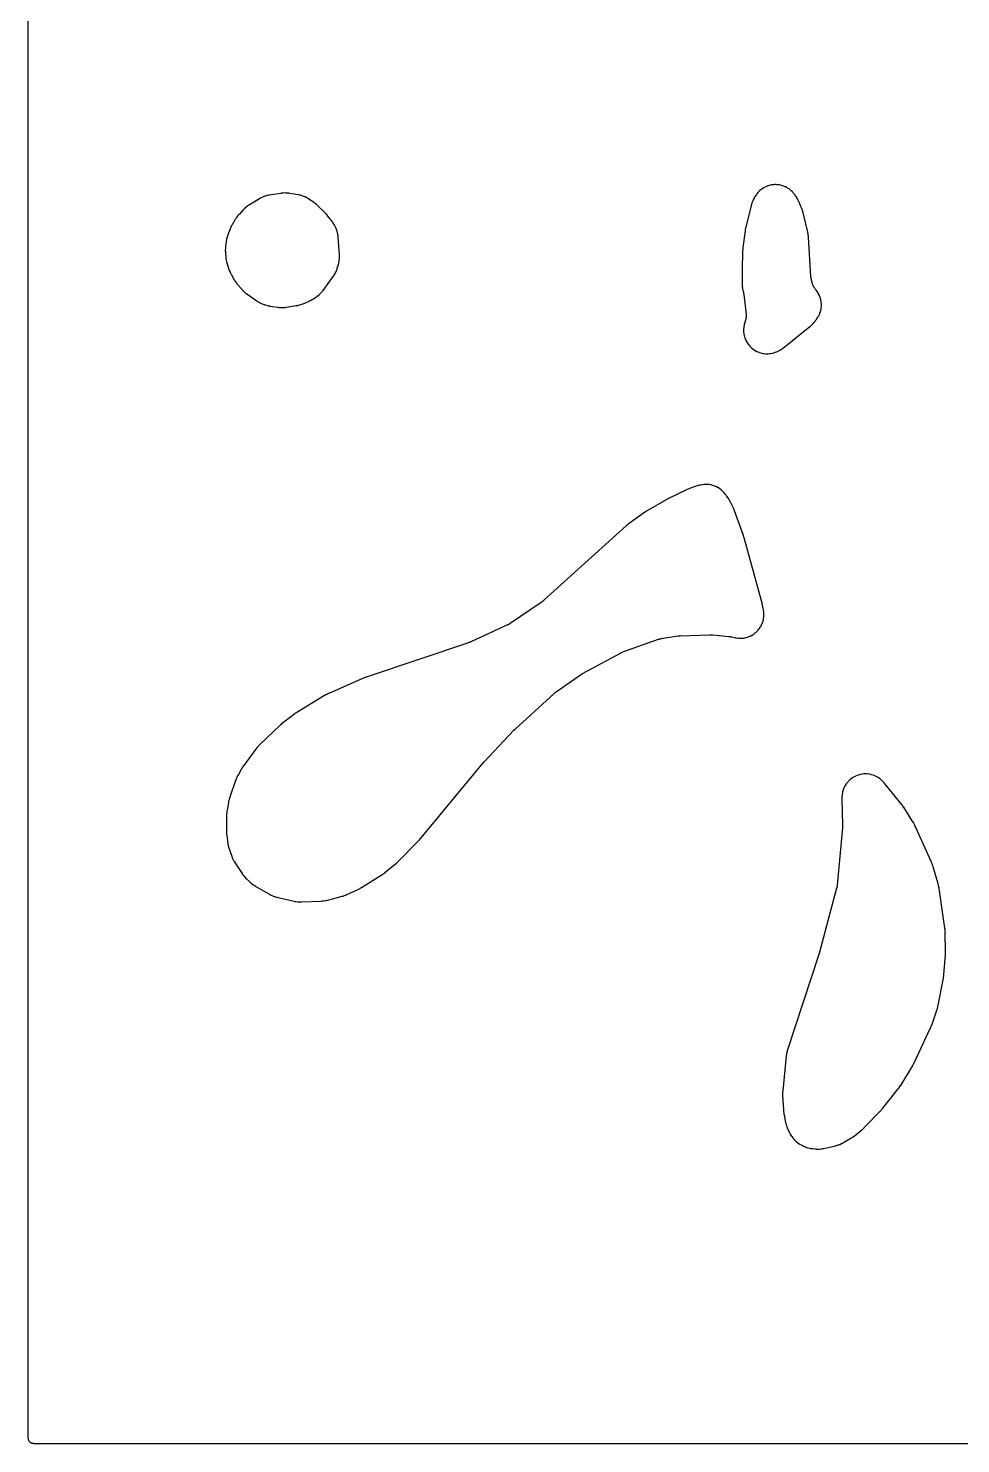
# Model space of a CAD drawing. Header units: millimetres. Extents: x 0 to 300, y 0 to 300.
# Drawn here: x -0.1 to 98.8, y -0.1 to 150 of the extents above; entities that cross this region are included whole.
import ezdxf

# ---------------------------------------------------------------- set-up
doc = ezdxf.new("R2010")
doc.units = ezdxf.units.MM
doc.layers.add('CUT', color=7, linetype='CONTINUOUS')

msp = doc.modelspace()

# ---------------------------------------------------------------- linework, layer by layer
at = {"layer": 'CUT'}
msp.add_lwpolyline([(298.5266, -0.0625), (1.4375, -0.0625), (0.5522, -0.0625), (0.4788, -0.0589), (0.4206, -0.0503), (0.3635, -0.036), (0.3082, -0.0162), (0.255, 0.009), (0.2046, 0.0392), (0.1573, 0.0743), (0.1137, 0.1137), (0.0743, 0.1573), (0.0392, 0.2046), (0.009, 0.255), (-0.0162, 0.3082), (-0.036, 0.3635), (-0.0503, 0.4206), (-0.0589, 0.4788), (-0.0625, 0.5522), (-0.0625, 1.4375), (-0.0625, 298.5625)], dxfattribs=at)
for points in [[(20.8296, 126.4646), (20.8297, 126.4317), (20.8318, 126.3675), (20.8325, 126.3511), (20.8389, 126.2444), (20.8401, 126.228), (20.8861, 125.6991), (20.8877, 125.6827), (20.8999, 125.5764), (20.902, 125.5601), (20.9111, 125.4966), (20.9166, 125.4641), (20.9583, 125.2545), (20.9656, 125.2224), (20.9816, 125.1603), (20.9859, 125.1444), (21.0153, 125.0416), (21.0201, 125.0258), (21.1741, 124.5386), (21.179, 124.5238), (21.2121, 124.4279), (21.2174, 124.4132), (21.2387, 124.3561), (21.2504, 124.3271), (21.3313, 124.1411), (21.3445, 124.1128), (21.3717, 124.0583), (21.3789, 124.0444), (21.4265, 123.9548), (21.434, 123.9411), (21.7689, 123.3484), (21.7765, 123.3354), (21.8269, 123.2512), (21.8348, 123.2383), (21.8664, 123.1885), (21.8832, 123.1635), (21.9963, 123.0033), (22.0144, 122.979), (22.0508, 122.9327), (22.0602, 122.9209), (22.1227, 122.8453), (22.1325, 122.8337), (22.5737, 122.3263), (22.5855, 122.3132), (22.6629, 122.2292), (22.675, 122.2165), (22.7229, 122.1675), (22.7482, 122.1431), (22.9171, 121.9895), (22.9438, 121.9666), (22.9971, 121.9236), (23.011, 121.9127), (23.1019, 121.8436), (23.1161, 121.8332), (24.0504, 121.1651), (24.0646, 121.1552), (24.1578, 121.0926), (24.1723, 121.0832), (24.2292, 121.0472), (24.259, 121.0296), (24.4553, 120.9209), (24.4859, 120.9051), (24.5467, 120.8759), (24.5623, 120.8686), (24.6649, 120.823), (24.6808, 120.8162), (24.8262, 120.7563), (24.8428, 120.7498), (24.9512, 120.7089), (24.968, 120.7028), (25.0337, 120.6802), (25.0678, 120.6697), (25.2909, 120.6075), (25.3256, 120.599), (25.3935, 120.5844), (25.411, 120.5809), (25.525, 120.5599), (25.5426, 120.5569), (26.3809, 120.428), (26.3962, 120.4258), (26.4959, 120.4131), (26.5113, 120.4114), (26.5714, 120.4053), (26.6022, 120.4029), (26.8002, 120.3931), (26.8621, 120.3933), (27.06, 120.4039), (27.0909, 120.4064), (27.1509, 120.4127), (27.1663, 120.4145), (27.266, 120.4277), (27.2813, 120.4299), (28.3563, 120.5999), (28.3738, 120.6029), (28.4874, 120.6244), (28.5049, 120.6279), (28.5726, 120.6428), (28.6072, 120.6515), (28.8296, 120.7143), (28.8635, 120.725), (28.929, 120.7478), (28.9458, 120.7539), (29.0538, 120.7951), (29.0703, 120.8017), (29.6657, 121.0493), (29.6799, 121.0554), (29.7717, 121.0964), (29.7857, 121.1029), (29.8402, 121.1289), (29.8677, 121.1429), (30.0442, 121.2387), (30.071, 121.2542), (30.1225, 121.2857), (30.1356, 121.2939), (30.2199, 121.3485), (30.2328, 121.3571), (30.4927, 121.535), (30.5065, 121.5447), (30.5949, 121.6089), (30.6084, 121.619), (30.6604, 121.6591), (30.6865, 121.6804), (30.8497, 121.8213), (30.8981, 121.8681), (31.0444, 122.0265), (31.0666, 122.0518), (31.1084, 122.1024), (31.1189, 122.1156), (31.1861, 122.2019), (31.1963, 122.2153), (32.2772, 123.6857), (32.2848, 123.6963), (32.3333, 123.7654), (32.3407, 123.7761), (32.3689, 123.8183), (32.3829, 123.8402), (32.4697, 123.9825), (32.4947, 124.028), (32.5678, 124.1753), (32.5889, 124.2228), (32.6497, 124.3779), (32.6587, 124.4023), (32.6752, 124.4503), (32.6793, 124.4627), (32.705, 124.5431), (32.7088, 124.5556), (32.8302, 124.9665), (32.8339, 124.9796), (32.857, 125.0648), (32.8604, 125.078), (32.8731, 125.1295), (32.879, 125.156), (32.9131, 125.3268), (32.9212, 125.3805), (32.9394, 125.5513), (32.9427, 125.6055), (32.9455, 125.7796), (32.9453, 125.8068), (32.9437, 125.8598), (32.9431, 125.8734), (32.9385, 125.9616), (32.9376, 125.9751), (32.7952, 127.8705), (32.7941, 127.884), (32.7855, 127.9714), (32.7841, 127.9848), (32.7777, 128.0372), (32.7739, 128.0639), (32.7454, 128.2347), (32.7342, 128.2875), (32.6911, 128.4528), (32.6751, 128.5044), (32.6165, 128.6674), (32.6068, 128.6926), (32.5868, 128.7414), (32.5815, 128.7538), (32.5463, 128.8342), (32.5407, 128.8465), (32.4679, 129.0032), (32.4602, 129.019), (32.4092, 129.1209), (32.4011, 129.1364), (32.3687, 129.1966), (32.3512, 129.227), (32.2318, 129.4209), (32.2125, 129.4502), (32.1733, 129.5062), (32.1631, 129.5205), (32.095, 129.6119), (32.0844, 129.6258), (31.6825, 130.1341), (31.6701, 130.1492), (31.5881, 130.2463), (31.5752, 130.261), (31.4684, 130.3793), (31.4551, 130.3936), (31.3669, 130.4851), (31.3531, 130.499), (30.652, 131.1808), (30.6422, 131.1901), (30.5781, 131.2497), (30.5681, 131.2588), (30.5288, 131.2938), (30.5082, 131.3112), (30.3723, 131.4215), (30.3509, 131.438), (30.3086, 131.4693), (30.2977, 131.4772), (30.2261, 131.5277), (30.215, 131.5353), (29.6665, 131.904), (29.6533, 131.9126), (29.5669, 131.9675), (29.5534, 131.9757), (29.5006, 132.0073), (29.4732, 132.0228), (29.2947, 132.1172), (29.2375, 132.1438), (29.0526, 132.2179), (28.993, 132.2383), (28.7987, 132.2934), (28.7681, 132.3012), (28.7081, 132.3149), (28.6927, 132.3182), (28.5923, 132.3383), (28.5768, 132.3412), (27.6865, 132.4953), (27.6702, 132.4979), (27.5639, 132.5133), (27.5475, 132.5155), (27.4835, 132.5229), (27.4506, 132.5259), (27.2394, 132.5388), (27.1734, 132.5392), (26.962, 132.5289), (26.9291, 132.5264), (26.865, 132.5197), (26.8486, 132.5178), (26.7421, 132.5037), (26.7258, 132.5013), (25.458, 132.298), (25.4439, 132.2956), (25.3524, 132.2787), (25.3384, 132.2759), (25.2837, 132.2645), (25.2558, 132.2579), (25.0783, 132.2118), (25.0237, 132.1947), (24.8537, 132.1327), (24.8009, 132.1106), (24.6354, 132.0316), (24.6099, 132.0187), (24.5606, 131.9922), (24.5481, 131.9853), (24.4672, 131.9394), (24.4549, 131.9321), (23.3998, 131.2988), (23.3877, 131.2914), (23.3098, 131.2421), (23.298, 131.2344), (23.2519, 131.2037), (23.2287, 131.1874), (23.0824, 131.0796), (23.0384, 131.0438), (22.9029, 130.9227), (22.8822, 130.9033), (22.8427, 130.8645), (22.8327, 130.8544), (22.7686, 130.7883), (22.7588, 130.778), (22.2835, 130.2643), (22.273, 130.2526), (22.2057, 130.1759), (22.1955, 130.164), (22.1562, 130.1169), (22.1368, 130.0923), (22.0147, 129.9289), (21.9966, 129.9033), (21.9625, 129.8524), (21.9539, 129.8392), (21.8994, 129.7529), (21.8912, 129.7396), (21.5391, 129.1485), (21.5322, 129.1367), (21.4886, 129.0596), (21.4821, 129.0476), (21.4569, 129.0007), (21.4446, 128.9764), (21.3681, 128.8167), (21.3569, 128.7918), (21.3362, 128.7428), (21.331, 128.7302), (21.2983, 128.6479), (21.2934, 128.6352), (21.0909, 128.0901), (21.0853, 128.0743), (21.0504, 127.9714), (21.0452, 127.9555), (21.0259, 127.8932), (21.017, 127.861), (20.9645, 127.6503), (20.9573, 127.6176), (20.9451, 127.5535), (20.9422, 127.5371), (20.9248, 127.4298), (20.9224, 127.4132), (20.8558, 126.9142), (20.8539, 126.8979), (20.8426, 126.7915), (20.8411, 126.7752), (20.8361, 126.7111), (20.8345, 126.6783)], [(75.688, 122.3214), (75.7004, 122.2622), (75.7538, 122.0595), (75.7653, 122.011), (75.7655, 122.011), (75.7694, 121.9944), (75.7703, 121.9912), (75.7886, 121.9054), (75.8015, 121.826), (75.8075, 121.7826), (76.0488, 119.6525), (76.0525, 119.611), (76.0565, 119.552), (76.0576, 119.5347), (76.0577, 119.5299), (76.0578, 119.5237), (76.0582, 119.5055), (76.0587, 119.4798), (76.0593, 119.4512), (76.059, 119.4397), (76.0589, 119.4371), (76.0587, 119.4308), (76.0582, 119.4108), (76.0578, 119.3957), (76.0536, 119.3374), (76.0517, 119.3125), (76.0465, 119.2683), (76.0451, 119.2573), (76.0425, 119.2412), (76.0407, 119.2307), (76.0398, 119.2254), (76.0344, 119.1928), (76.0314, 119.175), (76.0201, 119.1224), (76.0197, 119.1207), (75.9984, 119.04), (75.9755, 118.967), (75.962, 118.9275), (75.9382, 118.8626), (75.9334, 118.8489), (75.9152, 118.7952), (75.9065, 118.7675), (75.8554, 118.5886), (75.8422, 118.5321), (75.809, 118.3516), (75.8013, 118.294), (75.7857, 118.1112), (75.7836, 118.0532), (75.7858, 117.8697), (75.7893, 117.8117), (75.8092, 117.6293), (75.8182, 117.572), (75.8557, 117.3923), (75.8703, 117.3361), (75.9249, 117.1609), (75.9448, 117.1064), (76.0161, 116.9373), (76.0412, 116.885), (76.1285, 116.7235), (76.1586, 116.6739), (76.2611, 116.5216), (76.2958, 116.4751), (76.4125, 116.3335), (76.4515, 116.2905), (76.5814, 116.1609), (76.6244, 116.1219), (76.7662, 116.0054), (76.8128, 115.9707), (76.9651, 115.8685), (77.0148, 115.8385), (77.1764, 115.7514), (77.2288, 115.7264), (77.398, 115.6553), (77.4525, 115.6355), (77.6278, 115.5811), (77.684, 115.5666), (77.8637, 115.5294), (77.9211, 115.5204), (78.1035, 115.5008), (78.1615, 115.4974), (78.345, 115.4955), (78.403, 115.4977), (78.5858, 115.5135), (78.6433, 115.5213), (78.8238, 115.5547), (78.8803, 115.568), (79.0591, 115.6194), (79.0868, 115.6281), (79.1405, 115.6464), (79.1541, 115.6513), (79.2427, 115.6838), (79.2563, 115.689), (79.2945, 115.7042), (79.3086, 115.7099), (79.3996, 115.7486), (79.4135, 115.7547), (79.4675, 115.7793), (79.4949, 115.7927), (79.6679, 115.8823), (79.7204, 115.913), (79.8835, 116.0197), (79.9085, 116.037), (79.9565, 116.072), (79.9686, 116.0811), (80.047, 116.1414), (80.0589, 116.1508), (82.8264, 118.3928), (82.837, 118.4015), (82.9048, 118.4591), (82.9151, 118.468), (82.9551, 118.5036), (82.9751, 118.5222), (83.1025, 118.6462), (83.1217, 118.6658), (83.1582, 118.7048), (83.1675, 118.7149), (83.2268, 118.7811), (83.2358, 118.7914), (83.4087, 118.9936), (83.418, 119.0047), (83.4776, 119.078), (83.4867, 119.0894), (83.5215, 119.1343), (83.5387, 119.1577), (83.6455, 119.3104), (83.6765, 119.3596), (83.7668, 119.5197), (83.7929, 119.5717), (83.8673, 119.7398), (83.8882, 119.7941), (83.946, 119.9686), (83.9616, 120.0246), (84.0022, 120.2039), (84.0122, 120.2611), (84.0353, 120.4435), (84.0398, 120.5015), (84.0451, 120.6852), (84.044, 120.7434), (84.0315, 120.9267), (84.0247, 120.9845), (83.9945, 121.1658), (83.9822, 121.2226), (83.9346, 121.4002), (83.9168, 121.4556), (83.8522, 121.6277), (83.8292, 121.6811), (83.7483, 121.8461), (83.7202, 121.897), (83.6236, 122.0534), (83.5907, 122.1014), (83.478, 122.2498), (83.4598, 122.2725), (83.4111, 122.3306), (83.3823, 122.3667), (83.3313, 122.4342), (83.2795, 122.5107), (83.2477, 122.5633), (83.204, 122.6447), (83.1777, 122.7003), (83.1426, 122.7857), (83.1162, 122.8606), (83.0991, 122.9145), (83.098, 122.9184), (83.0949, 122.9293), (82.993, 123.3075), (82.9901, 123.3185), (82.9854, 123.3367), (82.9753, 123.3808), (82.9601, 123.456), (82.9539, 123.4894), (82.9533, 123.4929), (82.9485, 123.5265), (82.9389, 123.6026), (82.9344, 123.6477), (82.933, 123.6664), (82.9322, 123.6777), (82.6725, 127.8619), (82.6715, 127.8744), (82.6648, 127.9559), (82.6636, 127.9684), (82.6585, 128.0173), (82.6554, 128.0422), (82.6316, 128.2039), (82.6274, 128.2287), (82.6183, 128.277), (82.6158, 128.2893), (82.5988, 128.3693), (82.5961, 128.3816), (82.1448, 130.3116), (82.1419, 130.3236), (82.1221, 130.4011), (82.1189, 130.413), (82.106, 130.4594), (82.099, 130.483), (82.0499, 130.6353), (82.0418, 130.6586), (82.0252, 130.7037), (82.0208, 130.7152), (81.9917, 130.7897), (81.987, 130.8012), (81.6369, 131.6437), (81.6307, 131.658), (81.5894, 131.7506), (81.5828, 131.7648), (81.5565, 131.8198), (81.5424, 131.8476), (81.4455, 132.0257), (81.4299, 132.0527), (81.3981, 132.1047), (81.3897, 132.1179), (81.3345, 132.2029), (81.3258, 132.2159), (81.272, 132.2942), (81.2636, 132.3062), (81.2079, 132.3832), (81.1991, 132.3949), (81.1645, 132.4404), (81.1463, 132.4632), (81.0256, 132.6066), (80.9858, 132.6495), (80.8535, 132.7787), (80.8098, 132.8175), (80.6656, 132.9332), (80.6182, 132.9675), (80.4635, 133.0687), (80.413, 133.0982), (80.2491, 133.1838), (80.196, 133.2083), (80.0246, 133.2776), (79.9693, 133.2968), (79.792, 133.349), (79.7351, 133.3627), (79.5535, 133.3974), (79.4956, 133.4056), (79.3115, 133.4224), (79.2531, 133.4249), (79.0682, 133.4238), (79.0098, 133.4205), (78.8259, 133.4014), (78.7681, 133.3925), (78.5869, 133.3555), (78.5303, 133.3411), (78.3536, 133.2866), (78.2986, 133.2667), (78.128, 133.1953), (78.0752, 133.1702), (77.9124, 133.0825), (77.8623, 133.0523), (77.7089, 132.9493), (77.6619, 132.9143), (77.5192, 132.7968), (77.4759, 132.7575), (77.3453, 132.6266), (77.3061, 132.5833), (77.1888, 132.4403), (77.154, 132.3933), (77.0498, 132.2375), (77.0341, 132.2128), (77.0047, 132.1638), (76.9973, 132.1512), (76.9504, 132.0686), (76.9434, 132.0557), (76.8531, 131.8872), (76.8473, 131.8762), (76.8104, 131.8039), (76.8049, 131.7927), (76.7836, 131.7487), (76.7732, 131.726), (76.7096, 131.5791), (76.6917, 131.5325), (76.6405, 131.3808), (76.633, 131.357), (76.6194, 131.3101), (76.616, 131.2981), (76.5949, 131.2198), (76.5918, 131.2077), (76.0286, 128.9279), (76.025, 128.9123), (76.0026, 128.81), (75.9994, 128.7943), (75.9748, 128.6652), (75.972, 128.6494), (75.9551, 128.5461), (75.9527, 128.5302), (75.7122, 126.7573), (75.7097, 126.7359), (75.6959, 126.5965), (75.6942, 126.575), (75.6831, 126.3997), (75.6821, 126.3781), (75.6783, 126.2381), (75.6781, 126.2166), (75.6817, 125.8144), (75.6815, 125.786), (75.68, 125.7198), (75.6789, 125.6915), (75.6767, 125.65), (75.6758, 125.6359), (75.6735, 125.6029), (75.6724, 125.5887), (75.6707, 125.5687), (75.6701, 125.5615), (75.6678, 125.5306), (75.6675, 125.5269), (75.6674, 125.5264), (75.6667, 125.5177), (75.6623, 125.4679), (75.661, 125.4505), (75.6526, 125.3081), (75.6518, 125.2906), (75.6484, 125.177), (75.6482, 125.1595), (75.647, 123.4154), (75.647, 123.3783), (75.647, 123.3703), (75.6477, 123.3147), (75.6479, 123.306), (75.6502, 123.2219), (75.6504, 123.1884), (75.6508, 123.1713), (75.6512, 123.159), (75.6514, 123.1526), (75.6518, 123.1048), (75.6509, 123.0517), (75.6501, 123.0272), (75.6408, 122.8223), (75.6411, 122.7617), (75.6517, 122.5707), (75.6581, 122.5105)], [(20.9609, 64.6339), (20.9628, 64.6114), (20.9667, 64.5725), (20.9679, 64.5619), (20.9766, 64.489), (20.9781, 64.4772), (21.111, 63.5245), (21.1133, 63.5093), (21.1295, 63.4115), (21.1322, 63.3965), (21.1435, 63.3379), (21.15, 63.3081), (21.1972, 63.1154), (21.2053, 63.0859), (21.2224, 63.0288), (21.227, 63.0142), (21.2579, 62.9199), (21.2628, 62.9055), (21.5097, 62.2127), (21.5159, 62.1961), (21.5577, 62.0889), (21.5644, 62.0725), (21.5914, 62.009), (21.6062, 61.9768), (21.7083, 61.7708), (21.725, 61.7396), (21.7592, 61.6796), (21.7682, 61.6644), (21.8283, 61.5662), (21.8377, 61.5513), (22.5995, 60.3845), (22.6094, 60.3699), (22.6746, 60.2761), (22.6849, 60.2618), (22.7256, 60.2067), (22.7474, 60.179), (22.8937, 60.0037), (22.917, 59.9774), (22.964, 59.9274), (22.9762, 59.9148), (23.0569, 59.8339), (23.0694, 59.8216), (23.4132, 59.4962), (23.4261, 59.4843), (23.5113, 59.4083), (23.5245, 59.3968), (23.5769, 59.3528), (23.6045, 59.331), (23.7872, 59.1946), (23.816, 59.1745), (23.8732, 59.1368), (23.888, 59.1274), (23.985, 59.0674), (24.0001, 59.0584), (25.4995, 58.1923), (25.5125, 58.185), (25.5976, 58.1386), (25.6108, 58.1316), (25.6625, 58.1051), (25.6894, 58.0921), (25.8635, 58.0135), (25.9189, 57.9916), (26.0999, 57.9306), (26.1284, 57.9218), (26.1844, 57.906), (26.1988, 57.9021), (26.2927, 57.8781), (26.3072, 57.8746), (28.1161, 57.4592), (28.129, 57.4564), (28.2129, 57.4391), (28.2259, 57.4365), (28.2765, 57.4272), (28.3026, 57.423), (28.47, 57.3998), (28.5225, 57.3949), (28.6913, 57.3864), (28.7176, 57.3857), (28.7692, 57.3854), (28.7823, 57.3855), (28.868, 57.3868), (28.8812, 57.3872), (31.0125, 57.4682), (31.0291, 57.4691), (31.1369, 57.4762), (31.1535, 57.4775), (31.218, 57.4835), (31.251, 57.4876), (31.4646, 57.5196), (31.4973, 57.5254), (31.5608, 57.5386), (31.5771, 57.5422), (31.6822, 57.567), (31.6984, 57.5711), (33.2075, 57.972), (33.2197, 57.9754), (33.2985, 57.9981), (33.3106, 58.0017), (33.3577, 58.0164), (33.3816, 58.0244), (33.536, 58.0797), (33.5596, 58.0887), (33.6053, 58.1072), (33.6169, 58.1121), (33.6923, 58.1446), (33.7038, 58.1497), (34.8394, 58.6677), (34.8571, 58.6762), (34.9715, 58.733), (34.989, 58.742), (35.1301, 58.8179), (35.1473, 58.8275), (35.2577, 58.8916), (35.2745, 58.9018), (37.3686, 60.2118), (37.384, 60.2217), (37.4828, 60.2879), (37.4979, 60.2983), (37.6194, 60.385), (37.6342, 60.3959), (37.7288, 60.468), (37.7432, 60.4793), (38.8526, 61.3783), (38.8653, 61.3889), (38.947, 61.4589), (38.9594, 61.4699), (39.0594, 61.5605), (39.0715, 61.5718), (39.1492, 61.6462), (39.161, 61.6578), (41.2088, 63.7304), (41.218, 63.7399), (41.2768, 63.8021), (41.2858, 63.8118), (41.3579, 63.8916), (41.3667, 63.9014), (41.4227, 63.9662), (41.4313, 63.9763), (48.1984, 72.1503), (48.2022, 72.1548), (48.2111, 72.1654), (48.2149, 72.1699), (48.2241, 72.1807), (48.2289, 72.1863), (48.24, 72.1991), (48.2448, 72.2046), (48.2503, 72.211), (48.2552, 72.2164), (48.2665, 72.2292), (48.2714, 72.2346), (48.2739, 72.2373), (48.2798, 72.2437), (48.2935, 72.2585), (48.2994, 72.2648), (51.4296, 75.5825), (51.4344, 75.5876), (51.4457, 75.5994), (51.4505, 75.6044), (51.4621, 75.6163), (51.4681, 75.6224), (51.4822, 75.6366), (51.4882, 75.6426), (51.4952, 75.6496), (51.5014, 75.6556), (51.5157, 75.6695), (51.5219, 75.6755), (51.5251, 75.6785), (51.5325, 75.6854), (51.5498, 75.7016), (51.5573, 75.7084), (55.6915, 79.4704), (55.7024, 79.4802), (55.728, 79.5027), (55.739, 79.5122), (55.7524, 79.5237), (55.7636, 79.533), (55.7898, 79.5546), (55.8011, 79.5638), (55.8141, 79.5742), (55.8256, 79.5832), (55.8525, 79.604), (55.8641, 79.6128), (55.8783, 79.6234), (55.89, 79.632), (55.9176, 79.6519), (55.9294, 79.6603), (58.4823, 81.4401), (58.4927, 81.4472), (58.517, 81.4637), (58.5275, 81.4707), (58.5404, 81.4791), (58.551, 81.486), (58.5758, 81.5018), (58.5865, 81.5085), (58.5988, 81.5161), (58.6096, 81.5226), (58.6349, 81.5377), (58.6457, 81.5441), (58.6591, 81.5518), (58.67, 81.5581), (58.6957, 81.5725), (58.7067, 81.5785), (62.7302, 83.7595), (62.7364, 83.7628), (62.7509, 83.7705), (62.7535, 83.7719), (62.7819, 83.7862), (62.8391, 83.8139), (62.8589, 83.8231), (62.8868, 83.835), (62.9614, 83.8649), (62.9936, 83.8771), (66.7682, 85.2267), (66.7785, 85.2303), (66.7944, 85.2358), (66.8208, 85.2444), (66.8562, 85.2554), (66.8878, 85.2645), (66.9132, 85.2714), (66.9276, 85.2752), (66.933, 85.2765), (66.9646, 85.2839), (67.0352, 85.299), (67.0777, 85.3071), (67.0921, 85.3094), (67.1028, 85.3111), (68.813, 85.5714), (68.8262, 85.5733), (68.857, 85.5775), (68.8702, 85.5792), (68.8864, 85.5812), (68.8996, 85.5827), (68.9305, 85.586), (68.9438, 85.5873), (68.959, 85.5887), (68.9723, 85.5899), (69.0033, 85.5922), (69.0166, 85.5932), (69.0328, 85.5942), (69.0462, 85.5949), (69.0772, 85.5964), (69.0905, 85.5969), (72.214, 85.6986), (72.2286, 85.6989), (72.2627, 85.6995), (72.2773, 85.6996), (72.2951, 85.6996), (72.3098, 85.6995), (72.3438, 85.6989), (72.3584, 85.6986), (72.3752, 85.698), (72.3898, 85.6974), (72.4238, 85.6958), (72.4384, 85.695), (72.4562, 85.6938), (72.4708, 85.6927), (72.5047, 85.69), (72.5193, 85.6887), (74.2145, 85.5232), (74.2284, 85.5217), (74.2607, 85.518), (74.2746, 85.5163), (74.2915, 85.5142), (74.3053, 85.5123), (74.3375, 85.5076), (74.3513, 85.5055), (74.3672, 85.503), (74.3809, 85.5006), (74.413, 85.495), (74.4267, 85.4924), (74.4434, 85.4892), (74.4571, 85.4865), (74.489, 85.4798), (74.5026, 85.4768), (74.8386, 85.4012), (74.8531, 85.3981), (74.9476, 85.3793), (74.9622, 85.3766), (75.0192, 85.3667), (75.0486, 85.3623), (75.2371, 85.3391), (75.2963, 85.3348), (75.4836, 85.3303), (75.5429, 85.3319), (75.7297, 85.3459), (75.7886, 85.3533), (75.9731, 85.3857), (76.031, 85.3988), (76.2114, 85.4493), (76.2677, 85.4681), (76.4423, 85.5362), (76.4964, 85.5604), (76.6634, 85.6453), (76.7149, 85.6748), (76.8727, 85.7758), (76.921, 85.8102), (77.0681, 85.9263), (77.1128, 85.9653), (77.2477, 86.0953), (77.2883, 86.1385), (77.4097, 86.2813), (77.4459, 86.3283), (77.5526, 86.4823), (77.5839, 86.5326), (77.675, 86.6964), (77.7012, 86.7496), (77.7756, 86.9216), (77.7965, 86.9771), (77.8536, 87.1556), (77.8688, 87.2129), (77.908, 87.3961), (77.9175, 87.4546), (77.9385, 87.6409), (77.9422, 87.7), (77.9446, 87.8874), (77.9425, 87.9467), (77.9262, 88.136), (77.9229, 88.1654), (77.9151, 88.2228), (77.9129, 88.2374), (77.8976, 88.3326), (77.8951, 88.3472), (77.7765, 88.9819), (77.774, 88.9946), (77.7568, 89.0769), (77.754, 89.0896), (77.7302, 89.1924), (77.7271, 89.205), (77.7064, 89.2865), (77.7031, 89.299), (75.8462, 95.9857), (75.8435, 95.9953), (75.8236, 96.0623), (75.8205, 96.0726), (75.7943, 96.1557), (75.791, 96.1657), (75.7692, 96.231), (75.7655, 96.2417), (74.841, 98.8389), (74.8374, 98.8488), (74.8116, 98.9174), (74.8076, 98.9276), (74.7899, 98.9723), (74.7809, 98.9937), (74.7225, 99.1258), (74.7131, 99.146), (74.6962, 99.1808), (74.6915, 99.1902), (74.6586, 99.2548), (74.6531, 99.2652), (74.2468, 100.0259), (74.2388, 100.0405), (74.1853, 100.1343), (74.1768, 100.1486), (74.1432, 100.204), (74.1251, 100.2319), (74.0029, 100.41), (73.9834, 100.4368), (73.9438, 100.4882), (73.9334, 100.5012), (73.8651, 100.5849), (73.8544, 100.5976), (73.7364, 100.7343), (73.7267, 100.7452), (73.6631, 100.8154), (73.6532, 100.8261), (73.6139, 100.8673), (73.5933, 100.8879), (73.458, 101.0168), (73.4139, 101.0549), (73.2688, 101.1685), (73.2212, 101.2021), (73.0658, 101.3011), (73.0152, 101.3299), (72.8508, 101.4134), (72.7977, 101.4372), (72.626, 101.5043), (72.5708, 101.5228), (72.3934, 101.5729), (72.3366, 101.586), (72.1553, 101.6187), (72.0975, 101.6262), (71.9138, 101.6411), (71.8556, 101.643), (71.6713, 101.64), (71.6131, 101.6362), (71.4301, 101.6154), (71.3725, 101.606), (71.1898, 101.567), (71.1615, 101.5602), (71.1065, 101.5456), (71.0924, 101.5417), (71.0015, 101.5152), (70.9875, 101.5109), (70.2481, 101.2759), (70.2281, 101.2692), (70.0986, 101.2229), (70.0788, 101.2155), (69.9185, 101.1518), (69.899, 101.1436), (69.7731, 101.0884), (69.7539, 101.0795), (67.8334, 100.1547), (67.8236, 100.1498), (67.7552, 100.1153), (67.7447, 100.1099), (67.6603, 100.0652), (67.6502, 100.0597), (67.5842, 100.0231), (67.5734, 100.017), (65.488, 98.8043), (65.4754, 98.7968), (65.3944, 98.747), (65.382, 98.7392), (65.2818, 98.6741), (65.2696, 98.666), (65.1911, 98.6123), (65.1791, 98.6039), (63.6566, 97.5069), (63.6432, 97.4969), (63.5571, 97.4312), (63.544, 97.4209), (63.4383, 97.3355), (63.4255, 97.3248), (63.3432, 97.2544), (63.3307, 97.2434), (54.5768, 89.3226), (54.565, 89.3122), (54.5374, 89.288), (54.5255, 89.2778), (54.5108, 89.2654), (54.4987, 89.2554), (54.4702, 89.2322), (54.458, 89.2224), (54.4438, 89.2113), (54.4313, 89.2017), (54.4021, 89.1795), (54.3894, 89.1701), (54.374, 89.1588), (54.3612, 89.1497), (54.3312, 89.1285), (54.3182, 89.1196), (51.0292, 86.8903), (51.0215, 86.8851), (51.0095, 86.8772), (50.9895, 86.8643), (50.9625, 86.8474), (50.9383, 86.8328), (50.9189, 86.8215), (50.9078, 86.8151), (50.9036, 86.8128), (50.8792, 86.7995), (50.8244, 86.7708), (50.7912, 86.7543), (50.7799, 86.749), (50.7715, 86.745), (46.8663, 84.9498), (46.8553, 84.9449), (46.8297, 84.9335), (46.8186, 84.9287), (46.8051, 84.9229), (46.7941, 84.9182), (46.7681, 84.9075), (46.757, 84.903), (46.7441, 84.8979), (46.7329, 84.8936), (46.7067, 84.8836), (46.6954, 84.8794), (46.6816, 84.8743), (46.6703, 84.8703), (46.6438, 84.861), (46.6324, 84.8571), (35.8803, 81.2465), (35.8678, 81.2422), (35.7873, 81.2132), (35.775, 81.2086), (35.6747, 81.1699), (35.6625, 81.1651), (35.5834, 81.1325), (35.5712, 81.1274), (31.7909, 79.4765), (31.773, 79.4683), (31.6575, 79.4134), (31.6399, 79.4046), (31.4974, 79.3309), (31.4801, 79.3216), (31.3685, 79.2592), (31.3515, 79.2493), (28.4119, 77.4755), (28.3968, 77.4661), (28.2996, 77.4034), (28.2848, 77.3936), (28.1652, 77.3113), (28.1507, 77.301), (28.0574, 77.2327), (28.0432, 77.222), (26.8938, 76.3271), (26.882, 76.3177), (26.8059, 76.2552), (26.7943, 76.2455), (26.7007, 76.1647), (26.6894, 76.1547), (26.6165, 76.0885), (26.6054, 76.0782), (24.492, 74.0591), (24.483, 74.0504), (24.4252, 73.9928), (24.4164, 73.9839), (24.3824, 73.9485), (24.3653, 73.9301), (24.2573, 73.808), (24.241, 73.7888), (24.2101, 73.7508), (24.2023, 73.741), (24.1521, 73.6766), (24.1445, 73.6666), (22.7906, 71.8516), (22.7785, 71.8347), (22.7016, 71.7238), (22.69, 71.7065), (22.5984, 71.5641), (22.5875, 71.5464), (22.5184, 71.4304), (22.5081, 71.4124), (22.1418, 70.7456), (22.1357, 70.7342), (22.0969, 70.66), (22.0911, 70.6485), (22.0688, 70.6033), (22.0578, 70.58), (21.9901, 70.4268), (21.9802, 70.403), (21.9618, 70.3561), (21.9572, 70.344), (21.9283, 70.2654), (21.924, 70.2532), (21.2762, 68.3648), (21.2726, 68.3541), (21.2485, 68.2794), (21.2451, 68.2682), (21.2302, 68.219), (21.2236, 68.1951), (21.1852, 68.0453), (21.1797, 68.022), (21.171, 67.9816), (21.1688, 67.9706), (21.1539, 67.8943), (21.1517, 67.882), (21.0149, 67.0924), (21.0131, 67.0812), (21.0012, 67.0035), (20.9995, 66.9919), (20.9927, 66.9408), (20.9899, 66.9161), (20.9757, 66.7618), (20.974, 66.738), (20.9718, 66.6965), (20.9714, 66.6853), (20.9688, 66.6076), (20.9685, 66.5949), (20.9489, 64.948), (20.9489, 64.9373), (20.9493, 64.8586), (20.9495, 64.8467), (20.9506, 64.8029), (20.9516, 64.7803)], [(79.925, 37.0191), (79.9249, 36.9957), (79.9256, 36.955), (79.9258, 36.944), (79.9284, 36.8677), (79.929, 36.8554), (80.0109, 35.3503), (80.0124, 35.329), (80.0249, 35.1913), (80.0271, 35.1701), (80.0489, 34.998), (80.0519, 34.9769), (80.074, 34.8404), (80.0778, 34.8195), (80.241, 33.9993), (80.2435, 33.9873), (80.2607, 33.9094), (80.2634, 33.8974), (80.2747, 33.8508), (80.281, 33.8271), (80.3242, 33.6758), (80.3396, 33.6292), (80.395, 33.4819), (80.4041, 33.4592), (80.4228, 33.415), (80.4277, 33.4037), (80.4603, 33.331), (80.4655, 33.3198), (80.6372, 32.9567), (80.6443, 32.9422), (80.6919, 32.8483), (80.6994, 32.834), (80.7294, 32.7785), (80.7456, 32.7504), (80.8539, 32.5736), (80.8906, 32.5204), (81.0173, 32.3563), (81.0378, 32.3312), (81.079, 32.2834), (81.0898, 32.2713), (81.1606, 32.1935), (81.1716, 32.1817), (81.2269, 32.1241), (81.2365, 32.1144), (81.2994, 32.0518), (81.3092, 32.0423), (81.3479, 32.0055), (81.3681, 31.9872), (81.5003, 31.8725), (81.5432, 31.8387), (81.6834, 31.7379), (81.7291, 31.7081), (81.8799, 31.6193), (81.9038, 31.6059), (81.9509, 31.581), (81.963, 31.5747), (82.0424, 31.535), (82.0547, 31.5291), (82.1561, 31.4812), (82.1713, 31.4742), (82.2711, 31.4305), (82.2865, 31.424), (82.3471, 31.3994), (82.3785, 31.3877), (82.5817, 31.3182), (82.6462, 31.3001), (82.8558, 31.2537), (82.8888, 31.2474), (82.9533, 31.2369), (82.9699, 31.2344), (83.0778, 31.2198), (83.0944, 31.2178), (83.3452, 31.1912), (83.3616, 31.1896), (83.4683, 31.1813), (83.4847, 31.1802), (83.5488, 31.1769), (83.5818, 31.1761), (83.7927, 31.1769), (83.8584, 31.1808), (84.068, 31.2047), (84.1006, 31.2093), (84.1639, 31.2201), (84.1801, 31.223), (84.285, 31.2439), (84.3011, 31.2473), (85.5378, 31.5281), (85.5527, 31.5317), (85.6497, 31.5564), (85.6645, 31.5603), (85.7224, 31.5766), (85.7518, 31.5857), (85.9386, 31.6489), (85.9958, 31.6715), (86.1752, 31.7535), (86.2029, 31.767), (86.2562, 31.7947), (86.2697, 31.802), (86.3572, 31.8504), (86.3706, 31.8581), (87.2711, 32.387), (87.2807, 32.3928), (87.3475, 32.4337), (87.3574, 32.4399), (87.4006, 32.4676), (87.4212, 32.4813), (87.5476, 32.5698), (87.5668, 32.5838), (87.5997, 32.6088), (87.6086, 32.6157), (87.6694, 32.6638), (87.6791, 32.6716), (88.2892, 33.1749), (88.3017, 33.1855), (88.3813, 33.2549), (88.3934, 33.2657), (88.491, 33.3556), (88.5028, 33.3668), (88.5785, 33.4404), (88.59, 33.4519), (90.3168, 35.2239), (90.3275, 35.2352), (90.3961, 35.3092), (90.4064, 35.3207), (90.49, 35.4159), (90.5001, 35.4277), (90.5647, 35.5052), (90.5745, 35.5173), (92.1932, 37.5647), (92.204, 37.5788), (92.273, 37.6716), (92.2834, 37.686), (92.3664, 37.8049), (92.3764, 37.8196), (92.4397, 37.9163), (92.4493, 37.9313), (93.6892, 39.9519), (93.6977, 39.9663), (93.752, 40.0606), (93.7602, 40.0752), (93.825, 40.1954), (93.8328, 40.2103), (93.8817, 40.3074), (93.889, 40.3225), (95.5916, 43.9506), (95.5981, 43.9649), (95.639, 44.0584), (95.6451, 44.0728), (95.6934, 44.1914), (95.6991, 44.2061), (95.7351, 44.3015), (95.7404, 44.3163), (96.2942, 45.9116), (96.301, 45.9324), (96.3427, 46.0684), (96.3488, 46.0894), (96.3948, 46.2618), (96.4001, 46.283), (96.4318, 46.4217), (96.4363, 46.4431), (96.9766, 49.2804), (96.9795, 49.2965), (96.9965, 49.4013), (96.9989, 49.4175), (97.0167, 49.5496), (97.0186, 49.5659), (97.0299, 49.6715), (97.0314, 49.6878), (97.1957, 51.7567), (97.1966, 51.7703), (97.2016, 51.8591), (97.2022, 51.8728), (97.206, 51.9844), (97.2063, 51.9981), (97.2072, 52.087), (97.2072, 52.1007), (97.1834, 54.09), (97.1828, 54.1099), (97.1769, 54.2394), (97.1757, 54.2593), (97.1629, 54.4214), (97.161, 54.4412), (97.1466, 54.5701), (97.144, 54.5898), (96.5284, 58.8062), (96.5251, 58.8265), (96.5012, 58.9581), (96.4972, 58.9783), (96.4616, 59.1423), (96.4569, 59.1624), (96.4241, 59.2921), (96.4187, 59.3119), (95.9054, 61.0821), (95.8992, 61.1021), (95.8568, 61.2314), (95.8499, 61.2511), (95.7911, 61.4113), (95.7835, 61.4308), (95.7322, 61.5568), (95.724, 61.576), (94.0346, 65.3409), (94.0257, 65.3599), (93.9654, 65.4825), (93.9558, 65.5012), (93.8748, 65.6523), (93.8646, 65.6707), (93.7959, 65.7888), (93.785, 65.8068), (92.7725, 67.4145), (92.7625, 67.43), (92.6956, 67.5293), (92.685, 67.5444), (92.5973, 67.6664), (92.5863, 67.6812), (92.5134, 67.7763), (92.502, 67.7907), (90.811, 69.8611), (90.8031, 69.8706), (90.7508, 69.932), (90.7426, 69.9414), (90.6753, 70.0171), (90.667, 70.0263), (90.6122, 70.0855), (90.6037, 70.0945), (90.5598, 70.14), (90.5493, 70.1506), (90.48, 70.219), (90.4692, 70.2294), (90.4265, 70.2694), (90.4041, 70.2893), (90.2577, 70.4134), (90.2102, 70.4498), (90.0543, 70.5573), (90.0034, 70.5888), (89.8375, 70.6801), (89.7837, 70.7064), (89.6096, 70.7808), (89.5534, 70.8015), (89.3728, 70.8582), (89.3148, 70.8732), (89.1294, 70.9116), (89.0702, 70.9208), (88.8819, 70.9405), (88.8221, 70.9437), (88.6328, 70.9445), (88.573, 70.9418), (88.3845, 70.9237), (88.3252, 70.915), (88.1395, 70.8783), (88.0814, 70.8637), (87.9003, 70.8086), (87.8439, 70.7884), (87.6692, 70.7155), (87.6151, 70.6897), (87.4485, 70.5998), (87.3973, 70.5687), (87.2405, 70.4627), (87.1926, 70.4267), (87.0472, 70.3055), (87.0031, 70.2649), (86.8705, 70.1298), (86.8307, 70.085), (86.7122, 69.9374), (86.6771, 69.8888), (86.5739, 69.7301), (86.5438, 69.6783), (86.4569, 69.5101), (86.4321, 69.4556), (86.3625, 69.2795), (86.3432, 69.2228), (86.2915, 69.0407), (86.278, 68.9824), (86.2446, 68.796), (86.237, 68.7366), (86.2222, 68.5452), (86.2207, 68.5153), (86.2191, 68.4568), (86.2188, 68.4419), (86.2186, 68.3445), (86.2188, 68.3295), (86.2824, 65.5159), (86.2826, 65.5031), (86.2829, 65.4733), (86.2829, 65.4605), (86.2828, 65.4449), (86.2827, 65.4321), (86.2821, 65.4023), (86.2817, 65.3895), (86.2812, 65.3748), (86.2807, 65.3621), (86.2792, 65.3323), (86.2785, 65.3195), (86.2776, 65.3039), (86.2767, 65.2912), (86.2744, 65.2614), (86.2733, 65.2487), (85.7158, 59.1404), (85.7148, 59.1308), (85.7133, 59.1158), (85.7105, 59.0912), (85.7062, 59.0582), (85.7019, 59.029), (85.6981, 59.0059), (85.6958, 58.9926), (85.6949, 58.9877), (85.6894, 58.9593), (85.676, 58.8961), (85.6671, 58.8584), (85.6639, 58.8458), (85.6614, 58.8364), (83.7997, 51.9228), (83.7984, 51.9181), (83.7954, 51.9072), (83.7941, 51.9025), (83.791, 51.8913), (83.7893, 51.8855), (83.7855, 51.8721), (83.7838, 51.8664), (83.7818, 51.8597), (83.7801, 51.854), (83.7761, 51.8406), (83.7745, 51.8356), (83.7711, 51.8248), (83.7662, 51.8094), (83.7641, 51.8026), (80.4595, 41.7055), (80.4547, 41.6901), (80.4249, 41.59), (80.4205, 41.5745), (80.4042, 41.514), (80.3967, 41.4827), (80.3533, 41.2784), (80.3475, 41.2468), (80.3378, 41.1848), (80.3355, 41.1689), (80.3221, 41.0653), (80.3202, 41.0494), (79.9413, 37.3453), (79.9403, 37.3343), (79.9334, 37.2528), (79.9325, 37.2404), (79.9297, 37.195), (79.9287, 37.1715)]]:
    msp.add_lwpolyline(points, close=True, dxfattribs=at)

doc.saveas('drawing.dxf')
